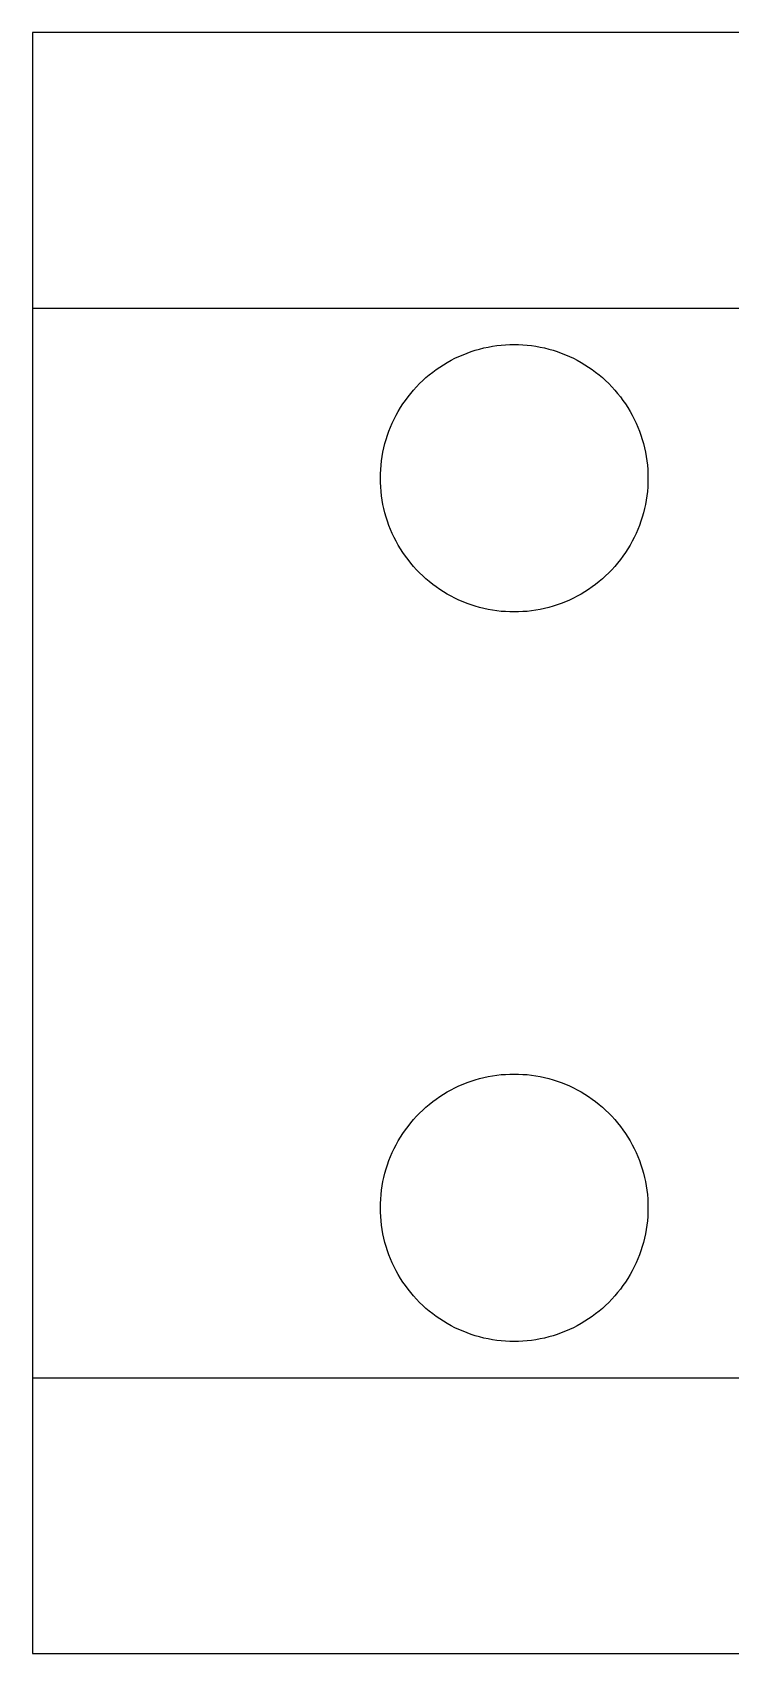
# Model space of a CAD drawing. Header units: millimetres. Extents: x 4.2 to 99.2, y -10 to 10.
# Drawn here: x 4.2 to 12.81, y -10 to 10 of the extents above; entities that cross this region are included whole.
import ezdxf

# ---------------------------------------------------------------- set-up
doc = ezdxf.new("R2010")
doc.units = ezdxf.units.MM
doc.layers.add('REF', color=8, linetype='Continuous')

msp = doc.modelspace()

# ---------------------------------------------------------------- linework, layer by layer
at = {"layer": 'REF'}
for points in [[(4.2, -10), (97.2, -10), (99.2, -8), (99.2, 8), (97.2, 10), (4.2, 10), (4.2, -10)], [(4.2, 6.6), (97.2, 6.6)], [(11.79, 4.5), (11.789, 4.446), (11.786, 4.392), (11.782, 4.338), (11.776, 4.285), (11.768, 4.231), (11.758, 4.178), (11.747, 4.125), (11.734, 4.073), (11.719, 4.021), (11.702, 3.97), (11.684, 3.919), (11.664, 3.869), (11.643, 3.819), (11.62, 3.77), (11.595, 3.722), (11.569, 3.675), (11.541, 3.629), (11.512, 3.583), (11.481, 3.539), (11.449, 3.496), (11.415, 3.453), (11.381, 3.412), (11.344, 3.372), (11.307, 3.333), (11.268, 3.296), (11.228, 3.259), (11.187, 3.225), (11.144, 3.191), (11.101, 3.159), (11.057, 3.128), (11.011, 3.099), (10.965, 3.071), (10.918, 3.045), (10.87, 3.02), (10.821, 2.997), (10.771, 2.976), (10.721, 2.956), (10.67, 2.938), (10.619, 2.921), (10.567, 2.906), (10.515, 2.893), (10.462, 2.882), (10.409, 2.872), (10.355, 2.864), (10.302, 2.858), (10.248, 2.854), (10.194, 2.851), (10.14, 2.85), (10.086, 2.851), (10.032, 2.854), (9.978, 2.858), (9.925, 2.864), (9.871, 2.872), (9.818, 2.882), (9.765, 2.893), (9.713, 2.906), (9.661, 2.921), (9.61, 2.938), (9.559, 2.956), (9.509, 2.976), (9.459, 2.997), (9.41, 3.02), (9.362, 3.045), (9.315, 3.071), (9.269, 3.099), (9.223, 3.128), (9.179, 3.159), (9.136, 3.191), (9.093, 3.225), (9.052, 3.259), (9.012, 3.296), (8.973, 3.333), (8.936, 3.372), (8.899, 3.412), (8.865, 3.453), (8.831, 3.496), (8.799, 3.539), (8.768, 3.583), (8.739, 3.629), (8.711, 3.675), (8.685, 3.722), (8.66, 3.77), (8.637, 3.819), (8.616, 3.869), (8.596, 3.919), (8.578, 3.97), (8.561, 4.021), (8.546, 4.073), (8.533, 4.125), (8.522, 4.178), (8.512, 4.231), (8.504, 4.285), (8.498, 4.338), (8.494, 4.392), (8.491, 4.446), (8.49, 4.5), (8.491, 4.554), (8.494, 4.608), (8.498, 4.662), (8.504, 4.715), (8.512, 4.769), (8.522, 4.822), (8.533, 4.875), (8.546, 4.927), (8.561, 4.979), (8.578, 5.03), (8.596, 5.081), (8.616, 5.131), (8.637, 5.181), (8.66, 5.23), (8.685, 5.278), (8.711, 5.325), (8.739, 5.371), (8.768, 5.417), (8.799, 5.461), (8.831, 5.504), (8.865, 5.547), (8.899, 5.588), (8.936, 5.628), (8.973, 5.667), (9.012, 5.704), (9.052, 5.741), (9.093, 5.775), (9.136, 5.809), (9.179, 5.841), (9.223, 5.872), (9.269, 5.901), (9.315, 5.929), (9.362, 5.955), (9.41, 5.98), (9.459, 6.003), (9.509, 6.024), (9.559, 6.044), (9.61, 6.062), (9.661, 6.079), (9.713, 6.094), (9.765, 6.107), (9.818, 6.118), (9.871, 6.128), (9.925, 6.136), (9.978, 6.142), (10.032, 6.146), (10.086, 6.149), (10.14, 6.15), (10.194, 6.149), (10.248, 6.146), (10.302, 6.142), (10.355, 6.136), (10.409, 6.128), (10.462, 6.118), (10.515, 6.107), (10.567, 6.094), (10.619, 6.079), (10.67, 6.062), (10.721, 6.044), (10.771, 6.024), (10.821, 6.003), (10.87, 5.98), (10.918, 5.955), (10.965, 5.929), (11.011, 5.901), (11.057, 5.872), (11.101, 5.841), (11.144, 5.809), (11.187, 5.775), (11.228, 5.741), (11.268, 5.704), (11.307, 5.667), (11.344, 5.628), (11.381, 5.588), (11.415, 5.547), (11.449, 5.504), (11.481, 5.461), (11.512, 5.417), (11.541, 5.371), (11.569, 5.325), (11.595, 5.278), (11.62, 5.23), (11.643, 5.181), (11.664, 5.131), (11.684, 5.081), (11.702, 5.03), (11.719, 4.979), (11.734, 4.927), (11.747, 4.875), (11.758, 4.822), (11.768, 4.769), (11.776, 4.715), (11.782, 4.662), (11.786, 4.608), (11.789, 4.554), (11.79, 4.5)], [(11.79, -4.5), (11.789, -4.554), (11.786, -4.608), (11.782, -4.662), (11.776, -4.715), (11.768, -4.769), (11.758, -4.822), (11.747, -4.875), (11.734, -4.927), (11.719, -4.979), (11.702, -5.03), (11.684, -5.081), (11.664, -5.131), (11.643, -5.181), (11.62, -5.23), (11.595, -5.278), (11.569, -5.325), (11.541, -5.371), (11.512, -5.417), (11.481, -5.461), (11.449, -5.504), (11.415, -5.547), (11.381, -5.588), (11.344, -5.628), (11.307, -5.667), (11.268, -5.704), (11.228, -5.741), (11.187, -5.775), (11.144, -5.809), (11.101, -5.841), (11.057, -5.872), (11.011, -5.901), (10.965, -5.929), (10.918, -5.955), (10.87, -5.98), (10.821, -6.003), (10.771, -6.024), (10.721, -6.044), (10.67, -6.062), (10.619, -6.079), (10.567, -6.094), (10.515, -6.107), (10.462, -6.118), (10.409, -6.128), (10.355, -6.136), (10.302, -6.142), (10.248, -6.146), (10.194, -6.149), (10.14, -6.15), (10.086, -6.149), (10.032, -6.146), (9.978, -6.142), (9.925, -6.136), (9.871, -6.128), (9.818, -6.118), (9.765, -6.107), (9.713, -6.094), (9.661, -6.079), (9.61, -6.062), (9.559, -6.044), (9.509, -6.024), (9.459, -6.003), (9.41, -5.98), (9.362, -5.955), (9.315, -5.929), (9.269, -5.901), (9.223, -5.872), (9.179, -5.841), (9.136, -5.809), (9.093, -5.775), (9.052, -5.741), (9.012, -5.704), (8.973, -5.667), (8.936, -5.628), (8.899, -5.588), (8.865, -5.547), (8.831, -5.504), (8.799, -5.461), (8.768, -5.417), (8.739, -5.371), (8.711, -5.325), (8.685, -5.278), (8.66, -5.23), (8.637, -5.181), (8.616, -5.131), (8.596, -5.081), (8.578, -5.03), (8.561, -4.979), (8.546, -4.927), (8.533, -4.875), (8.522, -4.822), (8.512, -4.769), (8.504, -4.715), (8.498, -4.662), (8.494, -4.608), (8.491, -4.554), (8.49, -4.5), (8.491, -4.446), (8.494, -4.392), (8.498, -4.338), (8.504, -4.285), (8.512, -4.231), (8.522, -4.178), (8.533, -4.125), (8.546, -4.073), (8.561, -4.021), (8.578, -3.97), (8.596, -3.919), (8.616, -3.869), (8.637, -3.819), (8.66, -3.77), (8.685, -3.722), (8.711, -3.675), (8.739, -3.629), (8.768, -3.583), (8.799, -3.539), (8.831, -3.496), (8.865, -3.453), (8.899, -3.412), (8.936, -3.372), (8.973, -3.333), (9.012, -3.296), (9.052, -3.259), (9.093, -3.225), (9.136, -3.191), (9.179, -3.159), (9.223, -3.128), (9.269, -3.099), (9.315, -3.071), (9.362, -3.045), (9.41, -3.02), (9.459, -2.997), (9.509, -2.976), (9.559, -2.956), (9.61, -2.938), (9.661, -2.921), (9.713, -2.906), (9.765, -2.893), (9.818, -2.882), (9.871, -2.872), (9.925, -2.864), (9.978, -2.858), (10.032, -2.854), (10.086, -2.851), (10.14, -2.85), (10.194, -2.851), (10.248, -2.854), (10.302, -2.858), (10.355, -2.864), (10.409, -2.872), (10.462, -2.882), (10.515, -2.893), (10.567, -2.906), (10.619, -2.921), (10.67, -2.938), (10.721, -2.956), (10.771, -2.976), (10.821, -2.997), (10.87, -3.02), (10.918, -3.045), (10.965, -3.071), (11.011, -3.099), (11.057, -3.128), (11.101, -3.159), (11.144, -3.191), (11.187, -3.225), (11.228, -3.259), (11.268, -3.296), (11.307, -3.333), (11.344, -3.372), (11.381, -3.412), (11.415, -3.453), (11.449, -3.496), (11.481, -3.539), (11.512, -3.583), (11.541, -3.629), (11.569, -3.675), (11.595, -3.722), (11.62, -3.77), (11.643, -3.819), (11.664, -3.869), (11.684, -3.919), (11.702, -3.97), (11.719, -4.021), (11.734, -4.073), (11.747, -4.125), (11.758, -4.178), (11.768, -4.231), (11.776, -4.285), (11.782, -4.338), (11.786, -4.392), (11.789, -4.446), (11.79, -4.5)], [(4.2, -6.6), (97.2, -6.6)]]:
    msp.add_lwpolyline(points, dxfattribs=at)

doc.saveas('drawing.dxf')
